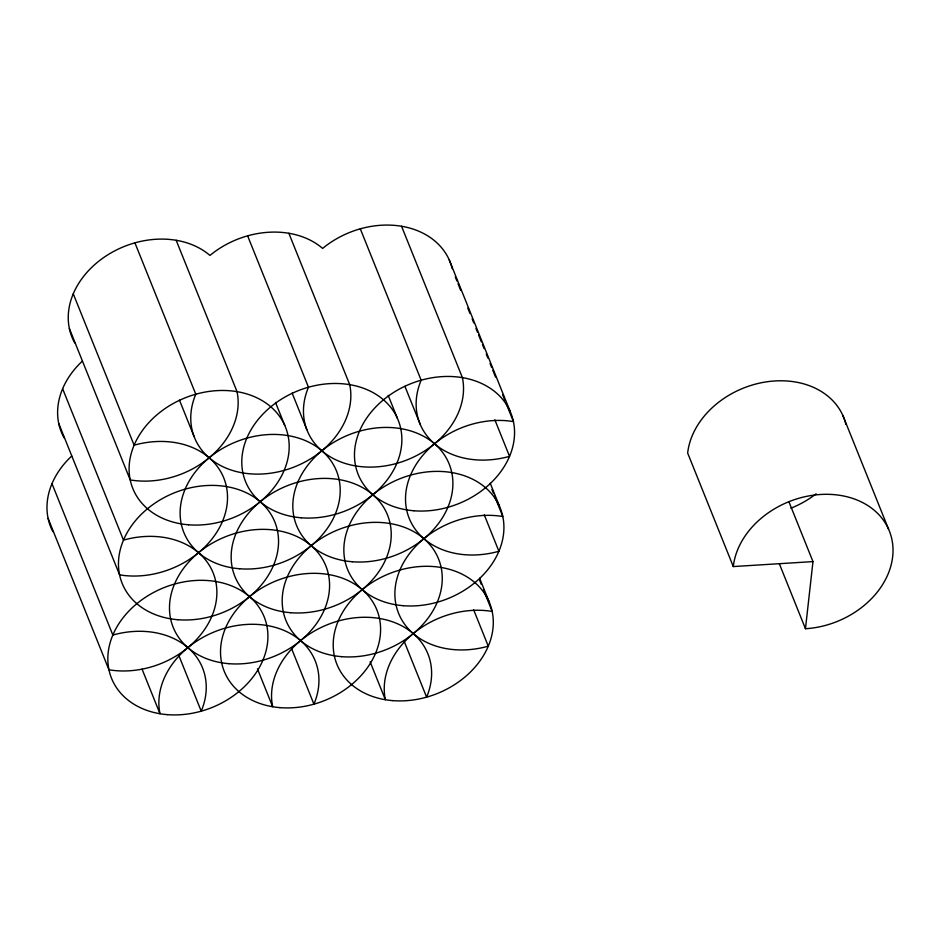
<?xml version="1.0" encoding="UTF-8"?>
<svg xmlns="http://www.w3.org/2000/svg" width="940" height="940" viewBox="0 0 940 940"><rect width="100%" height="100%" fill="white"/><g stroke="black" fill="none" stroke-linecap="round" stroke-linejoin="round"><path stroke-width="1.41" d="M845.918 424.41A82.262 64.555 -21.9 0 0 763.445 382.345A82.262 64.555 -21.9 0 0 687.657 453.033L733.294 566.562A82.262 64.555 -21.9 0 1 820.502 494.487A82.262 64.555 -21.9 0 1 892.671 556.656A82.262 64.555 -21.9 0 1 805.462 628.731L812.982 561.603L789.071 502.136M733.294 566.562L812.982 561.603M842.945 415.68L888.594 529.22M779.377 563.847L805.462 628.731M449.273 259.981L510.126 411.368M455.301 276.971L456.922 281.025M458.015 283.727L460.729 290.495M467.791 308.062L469.965 313.466M472.139 318.872L473.772 322.925M475.946 328.342L477.579 332.396M478.66 335.098L481.374 341.855M482.467 344.557L484.088 348.611M486.262 354.016L487.895 358.07M490.069 363.474L491.702 367.528M492.783 370.243L495.509 376.999M502.571 394.565L504.745 399.97M505.826 402.673L513.44 421.602A82.262 64.555 -21.9 0 0 405.869 492.678A82.262 64.555 -21.9 0 0 498.905 551.263L484.241 514.768M494.875 419.851L509.539 456.346A82.262 64.555 -21.9 0 1 421.155 380.207L360.302 228.831M401.556 226.258L462.41 377.645A82.262 64.555 -21.9 0 1 375.977 466.922A82.262 64.555 -21.9 0 1 308.473 387.221L247.62 235.834M490.257 483.313L499.493 506.296M491.937 489.493L493.559 493.547M494.652 496.25L502.806 516.518A82.262 64.555 -21.9 0 0 395.235 587.594A82.262 64.555 -21.9 0 0 488.271 646.191L473.607 609.696M404.929 386.328L420.145 424.175M479.623 578.229L488.859 601.212M479.67 580.356L481.304 584.41M483.477 589.815L492.172 611.447A82.262 64.555 -21.9 0 0 385.365 699.724L370.149 661.877M388.197 395.399L397.432 418.382M288.862 233.273L349.715 384.648A82.262 64.555 -21.9 0 1 263.282 473.936A82.262 64.555 -21.9 0 1 195.779 394.224L134.925 242.849M404.341 641.738L426.607 697.151A82.262 64.555 -21.9 0 0 359.115 617.451A82.262 64.555 -21.9 0 0 272.671 706.727L257.466 668.88M292.152 393.108L306.816 429.603M275.514 402.414L284.75 425.385M176.168 240.276L237.033 391.663A82.262 64.555 -21.9 0 1 130.225 479.94L69.372 328.554M291.647 648.753L313.925 704.166A82.262 64.555 -21.9 0 0 246.421 624.466A82.262 64.555 -21.9 0 0 159.988 713.742L142.058 669.139M179.458 400.123L194.122 436.618M73.261 293.809L134.114 445.196A82.262 64.555 -21.9 0 1 227.163 503.793A82.262 64.555 -21.9 0 1 119.592 574.857L58.738 423.482M178.953 655.756L201.231 711.169A82.262 64.555 -21.9 0 0 112.847 635.041L51.994 483.654M62.627 388.737L123.481 540.112A82.262 64.555 -21.9 0 1 216.529 598.71A82.262 64.555 -21.9 0 1 108.958 669.785L48.105 518.398M52.922 531.746A82.262 64.555 -21.9 0 1 71.722 456.029M452.234 268.711A82.262 64.555 -21.9 0 0 322.632 248.418A82.262 64.555 -21.9 0 0 209.949 255.433A82.262 64.555 -21.9 0 0 106.549 255.633A82.262 64.555 -21.9 0 0 74.742 342.912M64.108 437.84A82.262 64.555 -21.9 0 1 82.356 361.113M816.132 493.817A82.262 64.555 -21.9 0 1 790.893 508.188M341.596 656.661A82.262 64.555 -21.9 0 0 439.509 561.544A82.262 64.555 -21.9 0 0 305.571 550.734A82.262 64.555 -21.9 0 0 341.596 656.661M228.902 663.675A82.262 64.555 -21.9 0 0 326.826 568.559A82.262 64.555 -21.9 0 0 192.876 557.749A82.262 64.555 -21.9 0 0 228.902 663.675M239.536 568.747A82.262 64.555 -21.9 0 0 337.46 473.631A82.262 64.555 -21.9 0 0 203.51 462.821A82.262 64.555 -21.9 0 0 239.536 568.747M352.23 561.744A82.262 64.555 -21.9 0 0 450.143 466.628A82.262 64.555 -21.9 0 0 316.204 455.818A82.262 64.555 -21.9 0 0 352.23 561.744M392.626 700.617A82.262 64.555 -21.9 0 0 490.539 605.501A82.262 64.555 -21.9 0 0 356.589 594.691A82.262 64.555 -21.9 0 0 392.626 700.617M403.26 605.689A82.262 64.555 -21.9 0 0 501.173 510.585A82.262 64.555 -21.9 0 0 367.223 499.774A82.262 64.555 -21.9 0 0 403.26 605.689M279.932 707.632A82.262 64.555 -21.9 0 0 377.845 612.516A82.262 64.555 -21.9 0 0 243.907 601.706A82.262 64.555 -21.9 0 0 279.932 707.632M290.566 612.704A82.262 64.555 -21.9 0 0 388.478 517.587A82.262 64.555 -21.9 0 0 254.54 506.778A82.262 64.555 -21.9 0 0 290.566 612.704M167.25 714.635A82.262 64.555 -21.9 0 0 265.162 619.519A82.262 64.555 -21.9 0 0 131.212 608.709A82.262 64.555 -21.9 0 0 167.25 714.635M177.883 619.718A82.262 64.555 -21.9 0 0 275.796 524.602A82.262 64.555 -21.9 0 0 141.846 513.792A82.262 64.555 -21.9 0 0 177.883 619.718M413.894 510.772A82.262 64.555 -21.9 0 0 511.807 415.656A82.262 64.555 -21.9 0 0 377.856 404.846A82.262 64.555 -21.9 0 0 413.894 510.772M301.2 517.787A82.262 64.555 -21.9 0 0 399.112 422.671A82.262 64.555 -21.9 0 0 265.174 411.861A82.262 64.555 -21.9 0 0 301.2 517.787M188.517 524.79A82.262 64.555 -21.9 0 0 286.43 429.674A82.262 64.555 -21.9 0 0 152.48 418.864A82.262 64.555 -21.9 0 0 188.517 524.79"/></g></svg>
